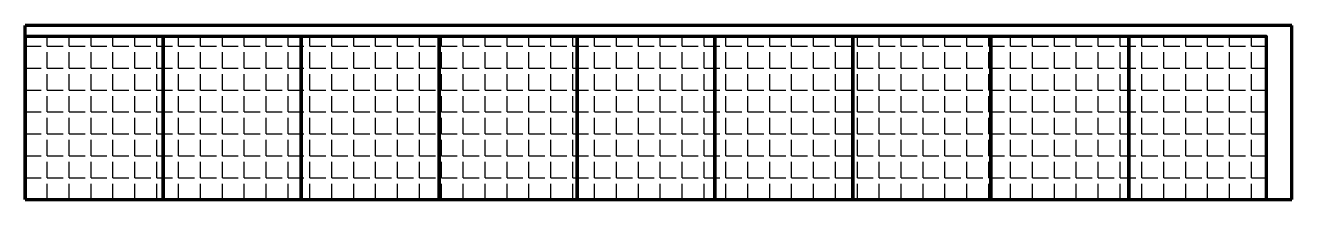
# Model space of a CAD drawing. Header units: millimetres. Extents: x 0 to 10100, y 0 to 1389.
import ezdxf

# ---------------------------------------------------------------- set-up
doc = ezdxf.new("R2010")
doc.units = ezdxf.units.MM
doc.layers.add('图层1', color=7, linetype='Continuous', lineweight=200)

msp = doc.modelspace()

# ---------------------------------------------------------------- hatches: boundary and pattern name
h = msp.add_hatch()
h.set_pattern_fill('ANGLE', color=256, scale=25, style=0)
h.set_pattern_definition([(0, (0, 0), (0, 174.625), [127, -47.625]), (90, (0, 0), (-174.625, 1e-14), [127, -47.625])])
h.paths.add_polyline_path([(1100, 1300), (0, 1300), (0, 0), (1100, 0)])
h.paths.add_polyline_path([(2200, 1300), (1100, 1300), (1100, 0), (2200, 0)])
h.paths.add_polyline_path([(3300, 1300), (2200, 1300), (2200, 0), (3300, 0)])
h.paths.add_polyline_path([(4400, 1300), (3300, 1300), (3300, 0), (4400, 0)])
h.paths.add_polyline_path([(5500, 1300), (4400, 1300), (4400, 0), (5500, 0)])
h.paths.add_polyline_path([(6600, 1300), (5500, 1300), (5500, 0), (6600, 0)])
h.paths.add_polyline_path([(7700, 1300), (6600, 1300), (6600, 0), (7700, 0)])
h.paths.add_polyline_path([(8800, 1300), (7700, 1300), (7700, 0), (8800, 0)])
h.paths.add_polyline_path([(9900, 1300), (8800, 1300), (8800, 0), (9900, 0)])

# ---------------------------------------------------------------- linework, layer by layer
at = {"layer": '图层1'}
for p, q in [((0, 0), (0, 1389)), ((10100, 1389), (0, 1389)), ((10100, 0), (10100, 1389)), ((0, 0), (10100, 0))]:
    msp.add_line(p, q, dxfattribs=at)
for points in [[(0, 0), (1100, 0), (1100, 1300), (0, 1300)], [(1100, 0), (2200, 0), (2200, 1300), (1100, 1300)], [(2200, 0), (3300, 0), (3300, 1300), (2200, 1300)], [(3300, 0), (4400, 0), (4400, 1300), (3300, 1300)], [(4400, 0), (5500, 0), (5500, 1300), (4400, 1300)], [(5500, 0), (6600, 0), (6600, 1300), (5500, 1300)], [(6600, 0), (7700, 0), (7700, 1300), (6600, 1300)], [(7700, 0), (8800, 0), (8800, 1300), (7700, 1300)], [(8800, 0), (9900, 0), (9900, 1300), (8800, 1300)]]:
    msp.add_lwpolyline(points, close=True, dxfattribs=at)

doc.saveas('drawing.dxf')
